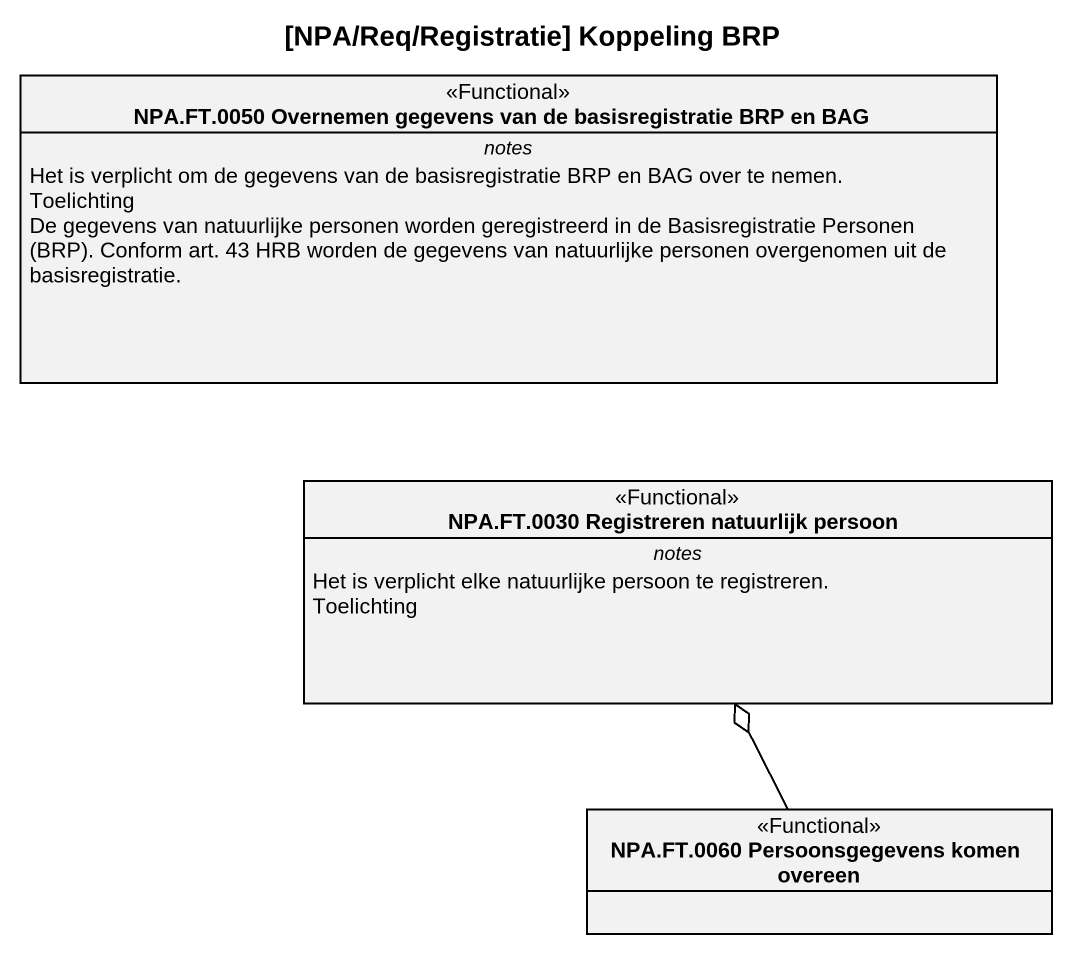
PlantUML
@startuml
title [NPA/Req/Registratie] Koppeling BRP
hide circle
hide empty members
class "NPA.FT.0050 Overnemen gegevens van de basisregistratie BRP en BAG" as NPA_FT_0050_Overnemen <<Functional>> {
  -- notes --
  Het is verplicht om de gegevens van de basisregistratie BRP en BAG over te nemen.
  Toelichting
  {field} De gegevens van natuurlijke personen worden geregistreerd in de Basisregistratie Personen (BRP). Conform art. 43 HRB worden de gegevens van natuurlijke personen overgenomen uit de basisregistratie.
}
class "NPA.FT.0030 Registreren natuurlijk persoon" as NPA_FT_0030_Registreren <<Functional>> {
  -- notes --
  Het is verplicht elke natuurlijke persoon te registreren.
  Toelichting
}
class "NPA.FT.0060 Persoonsgegevens komen overeen" as NPA_FT_0060 <<Functional>>
NPA_FT_0060 -up-o NPA_FT_0030_Registreren
@enduml
